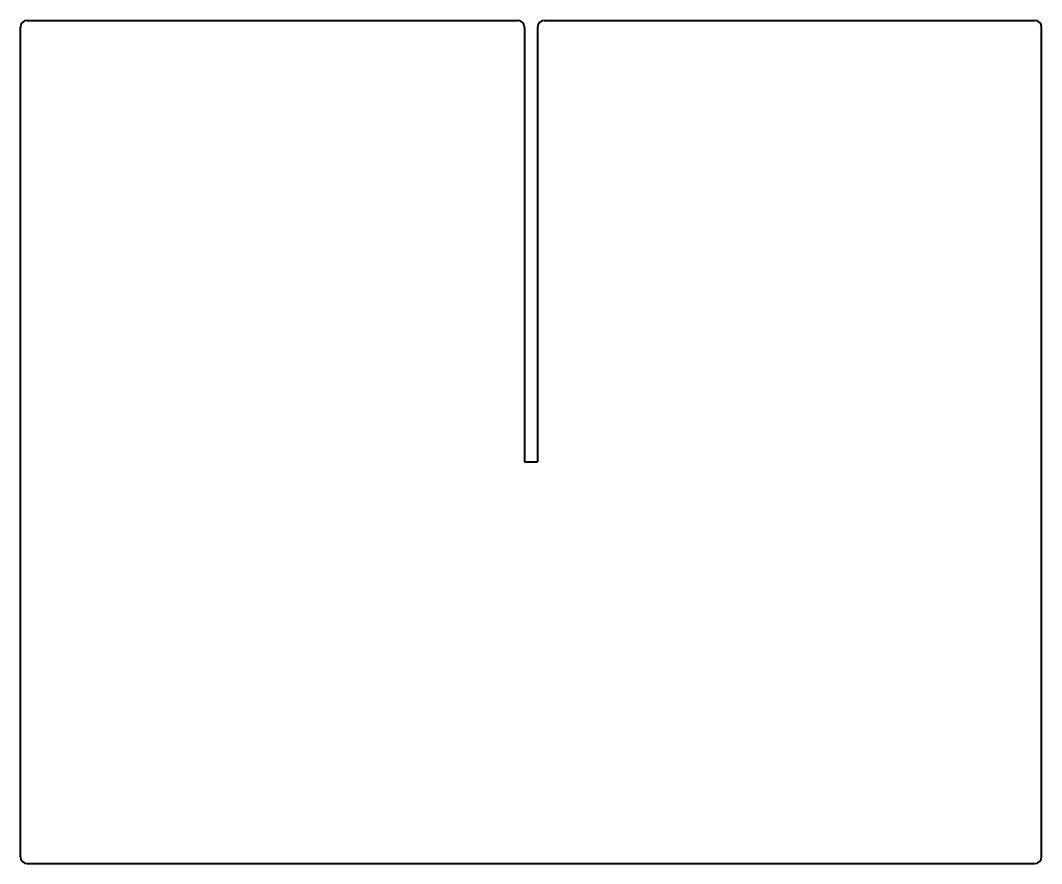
# Model space of a CAD drawing. Header units: inches. Extents: x 0 to 460, y 0 to 380.
import ezdxf

# ---------------------------------------------------------------- set-up
doc = ezdxf.new("R2010")
doc.units = ezdxf.units.IN
doc.header["$MEASUREMENT"] = 0
doc.layers.add('Visible', color=7, linetype='Continuous', lineweight=40)

msp = doc.modelspace()

# ---------------------------------------------------------------- linework, layer by layer
at = {"layer": 'Visible'}
for p, q in [((3, 380), (224, 380)), ((236, 380), (457, 380)), ((0, 3), (0, 377)), ((227, 377), (227, 181)), ((233, 377), (233, 181)), ((460, 3), (460, 377)), ((227, 181), (233, 181)), ((3, 0), (457, 0))]:
    msp.add_line(p, q, dxfattribs=at)
for centre, start, end in [((3, 377), 90, 180), ((224, 377), 0, 90), ((236, 377), 90, 180), ((457, 377), 0, 90), ((3, 3), 180, 270), ((457, 3), 270, 0)]:
    msp.add_arc(centre, 3, start, end, dxfattribs=at)

doc.saveas('drawing.dxf')
